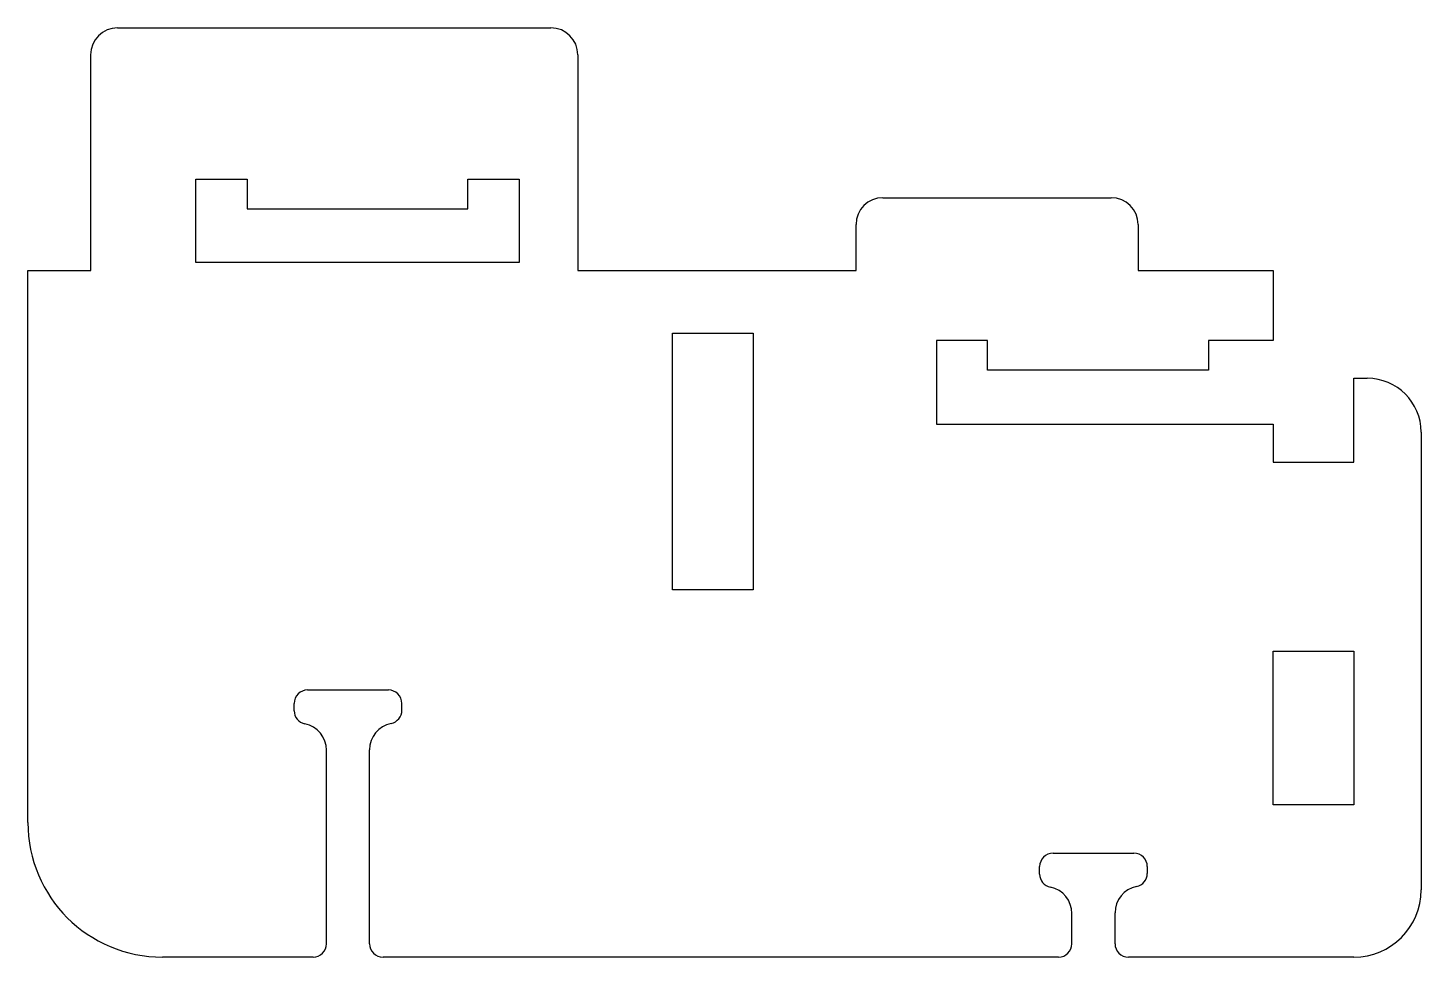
# Model space of a CAD drawing. Extents: x -62.5 to 23.7, y -375.1 to -317.6.
import ezdxf

# ---------------------------------------------------------------- set-up
doc = ezdxf.new("R2010")
doc.units = 0
doc.layers.add('VISIBLE', color=7, linetype='CONTINUOUS')

msp = doc.modelspace()

# ---------------------------------------------------------------- linework, layer by layer
at = {"layer": 'VISIBLE'}
for p, q in [((-56.983, -317.573), (-30.169, -317.573)), ((-58.649, -332.6), (-58.649, -319.239)), ((-28.502, -319.239), (-28.502, -332.6)), ((-52.132, -332.1), (-52.132, -326.933)), ((-52.132, -326.933), (-48.965, -326.933)), ((-48.965, -326.933), (-48.965, -328.767)), ((-35.298, -326.933), (-32.132, -326.933)), ((-35.298, -328.767), (-35.298, -326.933)), ((-32.132, -326.933), (-32.132, -332.1)), ((-9.616, -328.087), (4.509, -328.087)), ((-48.965, -328.767), (-35.298, -328.767)), ((-11.282, -332.6), (-11.282, -329.754)), ((6.176, -329.754), (6.176, -332.6)), ((-62.536, -332.6), (-58.649, -332.6)), ((-62.536, -366.767), (-62.536, -332.6)), ((-32.132, -332.1), (-52.132, -332.1)), ((-28.502, -332.6), (-11.282, -332.6)), ((6.176, -332.6), (14.523, -332.6)), ((14.523, -332.6), (14.523, -336.933)), ((-22.643, -352.352), (-22.643, -336.469)), ((-22.643, -336.469), (-17.643, -336.469)), ((-17.643, -336.469), (-17.643, -352.352)), ((-6.311, -336.933), (-6.311, -342.1)), ((-3.144, -336.933), (-6.311, -336.933)), ((-3.144, -338.767), (-3.144, -336.933)), ((10.523, -336.933), (10.523, -338.767)), ((14.523, -336.933), (10.523, -336.933)), ((10.523, -338.767), (-3.144, -338.767)), ((19.523, -339.267), (20.356, -339.267)), ((19.523, -344.465), (19.523, -339.267)), ((-6.311, -342.1), (14.523, -342.1)), ((14.523, -342.1), (14.523, -344.465)), ((23.689, -342.6), (23.689, -370.933)), ((14.523, -344.465), (19.523, -344.465)), ((-17.643, -352.352), (-22.643, -352.352)), ((14.523, -365.677), (14.523, -356.155)), ((14.523, -356.155), (19.523, -356.155)), ((19.523, -356.155), (19.523, -365.677)), ((-45.222, -358.562), (-40.222, -358.562)), ((-46.056, -359.845), (-46.056, -359.395)), ((-39.389, -359.812), (-39.389, -359.395)), ((-44.056, -374.267), (-44.056, -362.294)), ((-41.389, -374.267), (-41.389, -362.262)), ((19.523, -365.677), (14.523, -365.677)), ((0.911, -368.664), (5.911, -368.664)), ((0.078, -369.955), (0.078, -369.497)), ((6.745, -369.914), (6.745, -369.497)), ((2.078, -374.267), (2.078, -372.405)), ((4.745, -374.267), (4.745, -372.363)), ((-44.889, -375.1), (-54.203, -375.1)), ((1.245, -375.1), (-40.556, -375.1)), ((19.523, -375.1), (5.578, -375.1))]:
    msp.add_line(p, q, dxfattribs=at)
for centre, radius, start, end in [((-56.983, -319.239), 1.667, 90, 180), ((-30.169, -319.239), 1.667, 0, 90), ((-9.616, -329.754), 1.667, 90, 180), ((4.509, -329.754), 1.667, 0, 90), ((20.356, -342.6), 3.333, 0, 90), ((-45.222, -359.395), 0.833, 90, 180), ((-40.222, -359.395), 0.833, 0, 90), ((-45.222, -359.845), 0.833, 180, 258.46304), ((-40.222, -359.812), 0.833, 281.53696, 0), ((-45.722, -362.294), 1.667, 0, 78.46304), ((-39.722, -362.262), 1.667, 101.53696, 180), ((-54.203, -366.767), 8.333, 180, 270), ((0.911, -369.497), 0.833, 90, 180), ((5.911, -369.497), 0.833, 0, 90), ((0.911, -369.955), 0.833, 180, 258.46304), ((6.411, -372.363), 1.667, 101.53696, 180), ((5.911, -369.914), 0.833, 281.53696, 0), ((0.411, -372.405), 1.667, 0, 78.46304), ((19.523, -370.933), 4.167, 270, 0), ((-44.889, -374.267), 0.833, 270, 0), ((-40.556, -374.267), 0.833, 180, 270), ((1.245, -374.267), 0.833, 270, 0), ((5.578, -374.267), 0.833, 180, 270)]:
    msp.add_arc(centre, radius, start, end, dxfattribs=at)

doc.saveas('drawing.dxf')
